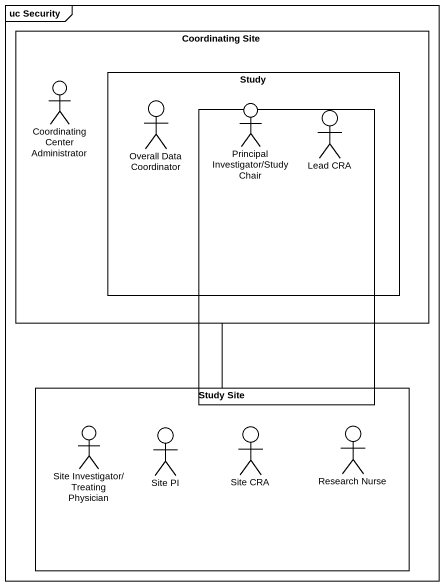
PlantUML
@startuml
mainframe uc Security
rectangle "Coordinating Site" as Coordinating_Site {
  actor "Coordinating Center Administrator" as Coordinating_Center
  rectangle Study {
    actor "Overall Data Coordinator" as Overall_Data_Coordinator
    actor "Principal Investigator/Study Chair" as Principal_Investigator
  }
}
rectangle " " as rectangle1 {
  actor "Lead CRA" as Lead_CRA
}
rectangle "Study Site" as Study_Site {
  actor "Site Investigator/ Treating Physician" as Site_Investigator_Treating
  actor "Site PI" as Site_PI
  actor "Site CRA" as Site_CRA
  actor "Research Nurse" as Research_Nurse
}
Coordinating_Site -- Study_Site
@enduml
